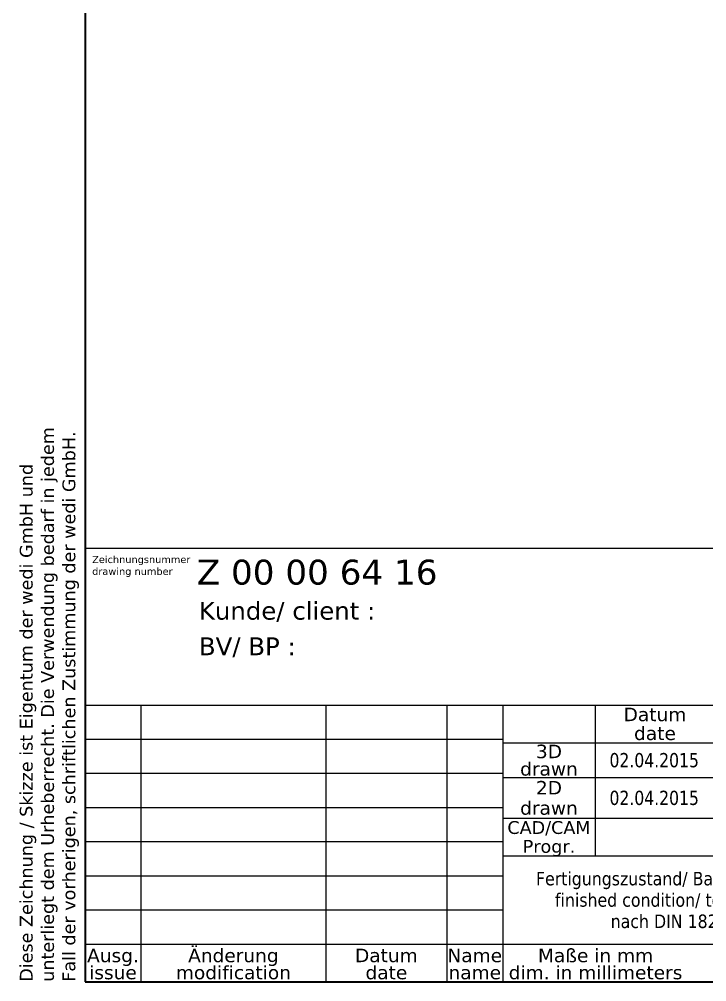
# Model space of a CAD drawing. Header units: millimetres. Extents: x 101 to 3000, y 150 to 4305.
# Drawn here: x 101 to 1551, y 150 to 2179 of the extents above; entities that cross this region are included whole.
import ezdxf
from ezdxf.enums import TextEntityAlignment as Align

# ---------------------------------------------------------------- set-up
doc = ezdxf.new("R2010")
doc.units = ezdxf.units.MM
doc.header["$LTSCALE"] = 15
for name, color, linetype, lineweight in [('AM_BOR', 7, 'Continuous', 25), ('Rahmen (ISO)', 7, 'Continuous', 35), ('Titel (ISO)', 7, 'Continuous', 50)]:
    doc.layers.add(name, color=color, linetype=linetype, lineweight=lineweight)
doc.styles.add('Notiztext (DIN)', font='verdana.ttf')
doc.styles.get("Standard").update_dxf_attribs({"font": 'verdana.ttf'})
doc.styles.add('Textstil49', font='verdana.ttf')
doc.styles.add('Textstil61', font='verdana.ttf')
doc.styles.add('Textstil63', font='verdana.ttf', dxfattribs={"width": 0.8500000238418579})
doc.styles.add('Textstil64', font='verdana.ttf', dxfattribs={"width": 0.800000011920929})
doc.styles.add('Textstil65', font='verdana.ttf')

# ---------------------------------------------------------------- blocks, each defined once
blk = doc.blocks.new('Ränder Wedi_hoch')
at = {"layer": 'Rahmen (ISO)'}
for p, q in [((15.99999999999997, 287), (15.99999999999999, 10)), ((15.99999999999999, 10), (200, 10))]:
    blk.add_line(p, q, dxfattribs=at)
at = {"layer": 'Rahmen (ISO)', "insert": (10.98530611395834, 10), "char_height": 1.800000071525574, "width": 131.819297297719, "attachment_point": 4, "rotation": 89.999999999983, "line_spacing_factor": 0.9995793104171753, "style": 'Notiztext (DIN)'}
blk.add_mtext('\\fVerdana|b0|i0;\\H1.8000;Diese Zeichnung / Skizze ist Eigentum der wedi GmbH und \\Punterliegt dem Urheberrecht. Die Verwendung bedarf in jedem\\PFall der vorherigen, schriftlichen Zustimmung der wedi GmbH.', dxfattribs=at)
blk = doc.blocks.new('Schriftfelder wedi_zeichnung')
at = {"layer": 'AM_BOR', "color": 7}
for p, q in [((-4.835435851690238, 61.14550874341795), (-188.8354355670838, 61.14550874341799)), ((-188.8354355670838, 61.14550874341799), (-188.8354355670839, 0.2455087434179593)), ((-188.8354355670839, 39.14550874341798), (-4.835435851690271, 39.14550874341796)), ((-180.9854355670839, 39.14550874341798), (-180.9854355670839, 0.2455087434179593)), ((-154.9854355670838, 39.14550874341798), (-154.9854355670838, 0.2455087434179637)), ((-137.9854355670838, 39.14550874341798), (-137.9854355670838, 0.2455087434179637)), ((-130.1354355670838, 39.14550874341795), (-130.1354355670838, 19.94550874341795)), ((-117.1354355670838, 39.14550874341798), (-117.1354355670838, 17.94550874341796)), ((-188.8354355670839, 34.34550874341796), (-130.1354355670838, 34.34550874341795)), ((-188.8354355670839, 29.54550874341795), (-130.1354355670838, 29.54550874341795)), ((-188.8354355670839, 24.74550874341796), (-130.1354355670838, 24.74550874341795)), ((-188.8354355670839, 19.94550874341796), (-130.1354355670838, 19.94550874341795)), ((-130.1354355670838, 19.94550874341795), (-130.1354355670838, 0.2455087434179659)), ((-188.8354355670839, 15.14550874341796), (-130.1354355670838, 15.14550874341795)), ((-188.8354355670839, 10.34550874341796), (-130.1354355670838, 10.34550874341795)), ((-188.8354355670839, 5.545508743417958), (-4.835435851690271, 5.54550874341798)), ((-188.8354355670839, 0.2455087434179587), (-4.835435851690271, 0.245508743417977))]:
    blk.add_line(p, q, dxfattribs=at)
at = {"layer": 'AM_BOR'}
for p, q in [((-130.1354355670838, 33.84550874341797), (-84.03543585169027, 33.84550874341797)), ((-130.1354355670838, 28.94550874341796), (-84.03543585169027, 28.94550874341797)), ((-130.1354355670838, 23.24550874341797), (-84.03543585169027, 23.24550874341797)), ((-130.1354355670838, 17.94550874341797), (-84.03543585169027, 17.94550874341797))]:
    blk.add_line(p, q, dxfattribs=at)
at = {"layer": 'AM_BOR', "color": 7}
for s, p in [('Kunde/ client :', (-172.8354355670838, 51.14550874341798)), ('BV/ BP :', (-172.8354355670838, 46.14550874341798))]:
    blk.add_text(s, height=2.5, dxfattribs=at).set_placement(p)
for s, height, style, p in [('Datum', 1.899999976158142, 'Textstil61', (-108.7354355670838, 37.82050874341797)), ('date', 1.899999976158142, 'Textstil61', (-108.7354355670838, 35.17050874341797)), ('3D', 1.899999976158142, 'Textstil61', (-123.6354355670838, 32.62050874341797)), ('drawn', 1.899999976158142, 'Textstil61', (-123.6354355670838, 30.17050874341797)), ('2D', 1.899999976158142, 'Textstil61', (-123.6354355670838, 27.52050874341797)), ('drawn', 1.899999976158142, 'Textstil61', (-123.6354355670838, 24.67050874341797)), ('CAD/CAM', 1.800000071525574, 'Textstil65', (-123.6354355670838, 21.92050874341797)), ('Progr.', 1.800000071525574, 'Textstil65', (-123.6354355670838, 19.27050874341796)), ('Ausg.', 1.899999976158142, 'Textstil61', (-184.9104355670839, 3.945508743417959)), ('Änderung', 1.899999976158142, 'Textstil61', (-167.9854355670838, 3.945508743417962)), ('Datum', 1.899999976158142, 'Textstil61', (-146.4854355670838, 3.945508743417965)), ('Name', 1.899999976158142, 'Textstil61', (-134.0604355670838, 3.945508743417967)), ('Maße in mm', 1.899999976158142, 'Textstil61', (-117.0854355670838, 3.945508743417968)), ('issue', 1.899999976158142, 'Textstil61', (-184.9104355670838, 1.545508743417958)), ('modification', 1.899999976158142, 'Textstil61', (-167.9854355670838, 1.545508743417963)), ('date', 1.899999976158142, 'Textstil61', (-146.4854355670838, 1.545508743417965)), ('name', 1.899999976158142, 'Textstil61', (-134.0604355670838, 1.545508743417967)), ('dim. in millimeters', 1.899999976158142, 'Textstil61', (-117.0854355670838, 1.545508743417967))]:
    blk.add_text(s, height=height, dxfattribs=dict(at, style=style)).set_placement(p, align=Align.MIDDLE_CENTER)
at = {"layer": 'AM_BOR', "color": 7, "style": 'Textstil63', "width": 0.8500000238418579}
for s, p in [('Fertigungszustand/ Bautoleranzen:', (-106.0355260719249, 14.74550874341797)), ('finished condition/ tolerances:', (-106.0355260719249, 11.74550874341797)), ('nach DIN 18202', (-106.0355260719249, 8.745508743417968))]:
    blk.add_text(s, height=1.899999976158142, dxfattribs=at).set_placement(p, align=Align.MIDDLE_CENTER)
at = {"layer": 'AM_BOR', "color": 7, "style": 'Textstil49'}
for tag, p in [('KOM_001', (-173.1316074875946, 56.07499164210053)), ('ELE_001', (-65.99957234982935, 50.35319851016845))]:
    blk.add_attdef(tag, p, '', height=3.499999940395355, dxfattribs=at)
at = {"layer": 'AM_BOR', "color": 7}
for tag, p in [('KU', (-144.8354355670838, 53.64550874341798)), ('BV', (-144.8354355670838, 48.64550874341798)), ('BV2', (-144.7282352959334, 43.64550874341793))]:
    blk.add_attdef(tag, text='', height=2.5, dxfattribs=at).set_placement(p, align=Align.TOP_LEFT)
at = {"layer": 'AM_BOR', "color": 7, "style": 'Textstil64', "width": 0.8}
for tag, p in [('ERSTELLUNGSDATUM_001', (-115.1279137943077, 30.39550873497786)), ('KONSTRUKTEUR_001', (-94.00716185302151, 30.37133143457232)), ('ERSTELLUNGSDATUM_001', (-115.1279137943077, 25.09550873497786)), ('KONSTRUKTEUR_001', (-94.00716185302151, 25.07133143457232))]:
    blk.add_attdef(tag, p, '', height=2.000000029802322, dxfattribs=at)
at = {"layer": 'AM_BOR', "color": 7, "style": 'Textstil64', "width": 0.7999999523162842}
for tag, p in [('KONTROLLDATUM', (-108.7354355670838, 20.39550874341796)), ('KONTROLLIERT_VON', (-92.73543585169028, 20.39550874341796))]:
    blk.add_attdef(tag, text='', height=2.000000029802322, dxfattribs=at).set_placement(p, align=Align.MIDDLE_CENTER)
at = {"layer": 'Titel (ISO)', "insert": (-187.8354355670838, 60.10061072517707), "char_height": 1.000000014901161, "attachment_point": 1, "line_spacing_factor": 0.9995792508125305, "style": 'Notiztext (DIN)'}
blk.add_mtext('\\fVerdana|b0|i0;\\H1.0000;Zeichnungsnummer\\Pdrawing number', dxfattribs=at)

msp = doc.modelspace()

# ---------------------------------------------------------------- block references
at = {"xscale": 15, "yscale": 15, "zscale": 15}
msp.add_blockref('Ränder Wedi_hoch', (0, 0), dxfattribs=at)
ref = msp.add_blockref('Schriftfelder wedi_zeichnung', (3072.531537775354, 146.3173688487306), dxfattribs=dict(xscale=15, yscale=15, zscale=15))
ref.add_attrib('KOM_001', 'Z 00 00 64 16', (475.5574254614348, 987.4422434802386), dxfattribs={"layer": 'AM_BOR', "color": 7, "height": 52.49999910593033, "style": 'Textstil49'})
ref.add_attrib('ERSTELLUNGSDATUM_001', '02.04.2015', (1345.612830860738, 602.2499998733985), dxfattribs={"layer": 'AM_BOR', "color": 7, "height": 30.00000044703484, "style": 'Textstil64', "width": 0.8})
ref.add_attrib('ERSTELLUNGSDATUM_001', '02.04.2015', (1345.612830860738, 522.7499998733985), dxfattribs={"layer": 'AM_BOR', "color": 7, "height": 30.00000044703484, "style": 'Textstil64', "width": 0.8})

doc.saveas('drawing.dxf')
